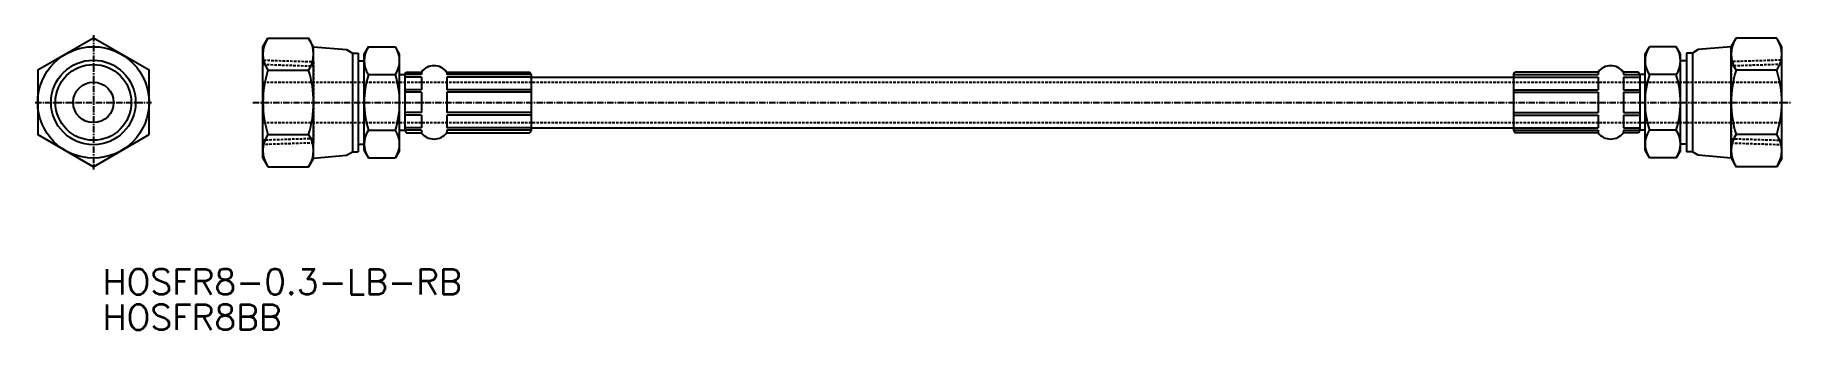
# Model space of a CAD drawing. Extents: x 30 to 377, y 104 to 162.
import ezdxf
from ezdxf.enums import TextEntityAlignment as Align

# ---------------------------------------------------------------- set-up
doc = ezdxf.new("R2010")
doc.units = 0
doc.linetypes.add('CENTER', pattern=[2, 1.25, -0.25, 0.25, -0.25])
doc.linetypes.add('DASHED', pattern=[0.75, 0.5, -0.25])
doc.layers.get('0').update_dxf_attribs({"linetype": 'CONTINUOUS'})
doc.layers.add('CENTER', color=1, linetype='CENTER')
doc.styles.get("Standard").update_dxf_attribs({"font": 'txt.shx', "bigfont": 'extfont.shx'})

msp = doc.modelspace()

# ---------------------------------------------------------------- linework, layer by layer
at = {"color": 7, "linetype": 'CONTINUOUS'}
for p, q in [((75.24, 159.48), (76.22, 161.19)), ((76.22, 161.19), (84.26, 161.19)), ((85.24, 159.48), (84.26, 161.19)), ((365.24, 159.48), (366.22, 161.19)), ((374.26, 161.19), (366.22, 161.19)), ((375.24, 159.48), (374.26, 161.19)), ((75.24, 137.48), (75.24, 159.48)), ((85.24, 137.48), (85.24, 159.48)), ((85.24, 159.47), (91.73, 158.91)), ((91.73, 158.91), (92.9, 158.23)), ((92.9, 158.23), (94.07, 158.23)), ((92.9, 158.23), (92.9, 138.72)), ((94.07, 158.23), (94.07, 138.72)), ((94.07, 156.72), (95.24, 156.72)), ((95.24, 157.98), (96.09, 159.45)), ((95.24, 138.98), (95.24, 157.98)), ((96.09, 159.45), (101.39, 159.45)), ((102.24, 157.98), (101.39, 159.45)), ((102.24, 138.98), (102.24, 157.98)), ((348.24, 157.98), (349.09, 159.45)), ((348.24, 138.98), (348.24, 157.98)), ((354.39, 159.45), (349.09, 159.45)), ((355.24, 157.98), (354.39, 159.45)), ((355.24, 138.98), (355.24, 157.98)), ((356.41, 156.72), (355.24, 156.72)), ((356.41, 158.23), (356.41, 138.72)), ((357.58, 158.23), (356.41, 158.23)), ((358.75, 158.91), (357.58, 158.23)), ((357.58, 158.23), (357.58, 138.72)), ((365.24, 159.47), (358.75, 158.91)), ((365.24, 137.48), (365.24, 159.48)), ((375.24, 137.48), (375.24, 159.48)), ((76.22, 154.84), (84.26, 154.84)), ((96.09, 153.97), (101.39, 153.97)), ((102.24, 153.98), (103.24, 153.98)), ((103.24, 153.98), (103.53, 154.48)), ((103.24, 153.98), (103.24, 142.98)), ((106.53, 153.98), (103.24, 153.98)), ((106.53, 153.48), (103.24, 153.48)), ((103.53, 154.48), (106.53, 154.48)), ((106.53, 154.48), (106.53, 153.98)), ((106.53, 153.48), (106.53, 150.98)), ((111.53, 154.48), (111.53, 153.98)), ((111.53, 154.48), (127.95, 154.48)), ((128.24, 153.98), (111.53, 153.98)), ((128.24, 153.48), (111.53, 153.48)), ((111.53, 153.48), (111.53, 150.98)), ((128.24, 153.98), (127.95, 154.48)), ((128.24, 153.98), (128.24, 142.98)), ((128.24, 153.48), (322.24, 153.48)), ((322.24, 153.98), (322.53, 154.48)), ((322.24, 153.98), (338.95, 153.98)), ((322.24, 153.98), (322.24, 142.98)), ((322.24, 153.48), (338.95, 153.48)), ((338.95, 154.48), (322.53, 154.48)), ((338.95, 154.48), (338.95, 153.98)), ((338.95, 153.48), (338.95, 150.98)), ((343.95, 154.48), (343.95, 153.98)), ((346.95, 154.48), (343.95, 154.48)), ((343.95, 153.98), (347.24, 153.98)), ((343.95, 153.48), (343.95, 150.98)), ((343.95, 153.48), (347.24, 153.48)), ((347.24, 153.98), (346.95, 154.48)), ((347.24, 153.98), (347.24, 142.98)), ((348.24, 153.98), (347.24, 153.98)), ((354.39, 153.97), (349.09, 153.97)), ((374.26, 154.84), (366.22, 154.84)), ((106.53, 150.98), (103.24, 150.98)), ((106.53, 150.48), (103.24, 150.48)), ((106.53, 150.48), (106.53, 146.48)), ((128.24, 150.98), (111.53, 150.98)), ((128.24, 150.48), (111.53, 150.48)), ((111.53, 150.48), (111.53, 146.48)), ((322.24, 150.98), (338.95, 150.98)), ((322.24, 150.48), (338.95, 150.48)), ((338.95, 150.48), (338.95, 146.48)), ((343.95, 150.98), (347.24, 150.98)), ((343.95, 150.48), (343.95, 146.48)), ((343.95, 150.48), (347.24, 150.48)), ((106.53, 146.48), (103.24, 146.48)), ((106.53, 145.98), (103.24, 145.98)), ((106.53, 145.98), (106.53, 143.48)), ((128.24, 146.48), (111.53, 146.48)), ((128.24, 145.98), (111.53, 145.98)), ((111.53, 145.98), (111.53, 143.48)), ((322.24, 146.48), (338.95, 146.48)), ((322.24, 145.98), (338.95, 145.98)), ((338.95, 145.98), (338.95, 143.48)), ((343.95, 146.48), (347.24, 146.48)), ((343.95, 145.98), (343.95, 143.48)), ((343.95, 145.98), (347.24, 145.98)), ((96.09, 143), (101.39, 143)), ((102.24, 142.98), (103.24, 142.98)), ((106.53, 143.48), (103.24, 143.48)), ((103.24, 142.98), (103.53, 142.48)), ((106.53, 142.98), (103.24, 142.98)), ((103.53, 142.48), (106.53, 142.48)), ((106.53, 142.98), (106.53, 142.48)), ((128.24, 143.48), (111.53, 143.48)), ((128.24, 142.98), (111.53, 142.98)), ((111.53, 142.98), (111.53, 142.48)), ((111.53, 142.48), (127.95, 142.48)), ((128.24, 142.98), (127.95, 142.48)), ((128.24, 143.48), (322.24, 143.48)), ((322.24, 143.48), (338.95, 143.48)), ((322.24, 142.98), (338.95, 142.98)), ((322.24, 142.98), (322.53, 142.48)), ((338.95, 142.48), (322.53, 142.48)), ((338.95, 142.98), (338.95, 142.48)), ((343.95, 143.48), (347.24, 143.48)), ((343.95, 142.98), (343.95, 142.48)), ((343.95, 142.98), (347.24, 142.98)), ((346.95, 142.48), (343.95, 142.48)), ((347.24, 142.98), (346.95, 142.48)), ((348.24, 142.98), (347.24, 142.98)), ((354.39, 143), (349.09, 143)), ((76.22, 142.13), (84.26, 142.13)), ((94.07, 140.22), (95.24, 140.22)), ((95.24, 138.98), (96.09, 137.52)), ((102.24, 138.98), (101.39, 137.52)), ((348.24, 138.98), (349.09, 137.52)), ((355.24, 138.98), (354.39, 137.52)), ((356.41, 140.22), (355.24, 140.22)), ((374.26, 142.13), (366.22, 142.13)), ((75.24, 137.48), (76.22, 135.78)), ((76.22, 135.78), (84.26, 135.78)), ((85.24, 137.48), (84.26, 135.78)), ((85.24, 137.47), (91.73, 138.04)), ((91.73, 138.04), (92.9, 138.72)), ((92.9, 138.72), (94.07, 138.72)), ((96.09, 137.52), (101.39, 137.52)), ((354.39, 137.52), (349.09, 137.52)), ((357.58, 138.72), (356.41, 138.72)), ((358.75, 138.04), (357.58, 138.72)), ((365.24, 137.47), (358.75, 138.04)), ((365.24, 137.48), (366.22, 135.78)), ((374.26, 135.78), (366.22, 135.78)), ((375.24, 137.48), (374.26, 135.78))]:
    msp.add_line(p, q, dxfattribs=at)
at = {"color": 3, "linetype": 'DASHED'}
for p, q in [((75.36, 156.83), (85.24, 156.52)), ((85.24, 156.52), (85.24, 140.47)), ((375.11, 156.83), (365.24, 156.52)), ((365.24, 156.52), (365.24, 140.47)), ((75.24, 155.98), (85.24, 155.67)), ((375.24, 155.98), (365.24, 155.67)), ((75.24, 152.48), (375.24, 152.48)), ((75.24, 144.48), (375.24, 144.48)), ((85.24, 141.32), (75.24, 141.01)), ((85.24, 140.47), (75.37, 140.16)), ((365.24, 141.32), (375.24, 141.01)), ((365.24, 140.47), (375.11, 140.16))]:
    msp.add_line(p, q, dxfattribs=at)
at = {"color": 7, "linetype": 'CONTINUOUS'}
msp.add_lwpolyline([(52.74, 142.13), (52.74, 154.84), (41.74, 161.19), (30.74, 154.84), (30.74, 142.13), (41.74, 135.78)], close=True, dxfattribs=at)
for radius in [11, 8.35, 4]:
    msp.add_circle((41.74, 148.48), radius, dxfattribs=at)
at = {"color": 3, "linetype": 'CONTINUOUS'}
msp.add_circle((41.74, 148.48), 7.49, dxfattribs=at)
at = {"color": 7, "linetype": 'CONTINUOUS'}
for centre, radius, start, end in [((80.86, 158.01), 5.62, 145.6158, 214.3842), ((79.62, 158.01), 5.62, 325.6158, 34.3842), ((370.86, 158.01), 5.62, 145.6158, 214.3842), ((369.62, 158.01), 5.62, 325.6158, 34.3842), ((100.09, 156.71), 4.86, 145.6158, 214.3842), ((97.38, 156.71), 4.86, 325.6158, 34.3842), ((353.09, 156.71), 4.86, 145.6158, 214.3842), ((350.38, 156.71), 4.86, 325.6158, 34.3842), ((96.26, 148.48), 21.02, 162.412, 197.588), ((64.22, 148.48), 21.02, 342.412, 17.588), ((113.39, 148.48), 18.15, 162.412, 197.588), ((84.09, 148.48), 18.15, 342.412, 17.588), ((109.03, 152.61), 3.12, 36.8699, 143.1301), ((341.45, 152.61), 3.12, 36.8699, 143.1301), ((366.39, 148.48), 18.15, 162.412, 197.588), ((337.09, 148.48), 18.15, 342.412, 17.588), ((386.26, 148.48), 21.02, 162.412, 197.588), ((354.22, 148.48), 21.02, 342.412, 17.588), ((100.09, 140.26), 4.86, 145.6158, 214.3842), ((97.38, 140.26), 4.86, 325.6158, 34.3842), ((109.03, 144.36), 3.12, 216.8699, 323.1301), ((341.45, 144.36), 3.12, 216.8699, 323.1301), ((353.09, 140.26), 4.86, 145.6158, 214.3842), ((350.38, 140.26), 4.86, 325.6158, 34.3842), ((80.86, 138.96), 5.62, 145.6158, 214.3842), ((79.62, 138.96), 5.62, 325.6158, 34.3842), ((370.86, 138.96), 5.62, 145.6158, 214.3842), ((369.62, 138.96), 5.62, 325.6158, 34.3842)]:
    msp.add_arc(centre, radius, start, end, dxfattribs=at)
at = {"layer": 'CENTER', "color": 1, "linetype": 'CENTER'}
for p, q in [((41.74, 161.76), (41.74, 135.21)), ((30.24, 148.48), (53.24, 148.48)), ((73.24, 148.48), (377.24, 148.48))]:
    msp.add_line(p, q, dxfattribs=at)

# ---------------------------------------------------------------- texts
at = {"color": 7, "linetype": 'CONTINUOUS'}
for s, p in [('HOSFR8-0.3-LB-RB', (43.57, 113.06)), ('HOSFR8BB', (43.57, 106.06))]:
    msp.add_text(s, height=5, dxfattribs=at).set_placement(p, align=Align.MIDDLE_LEFT)

doc.saveas('drawing.dxf')
